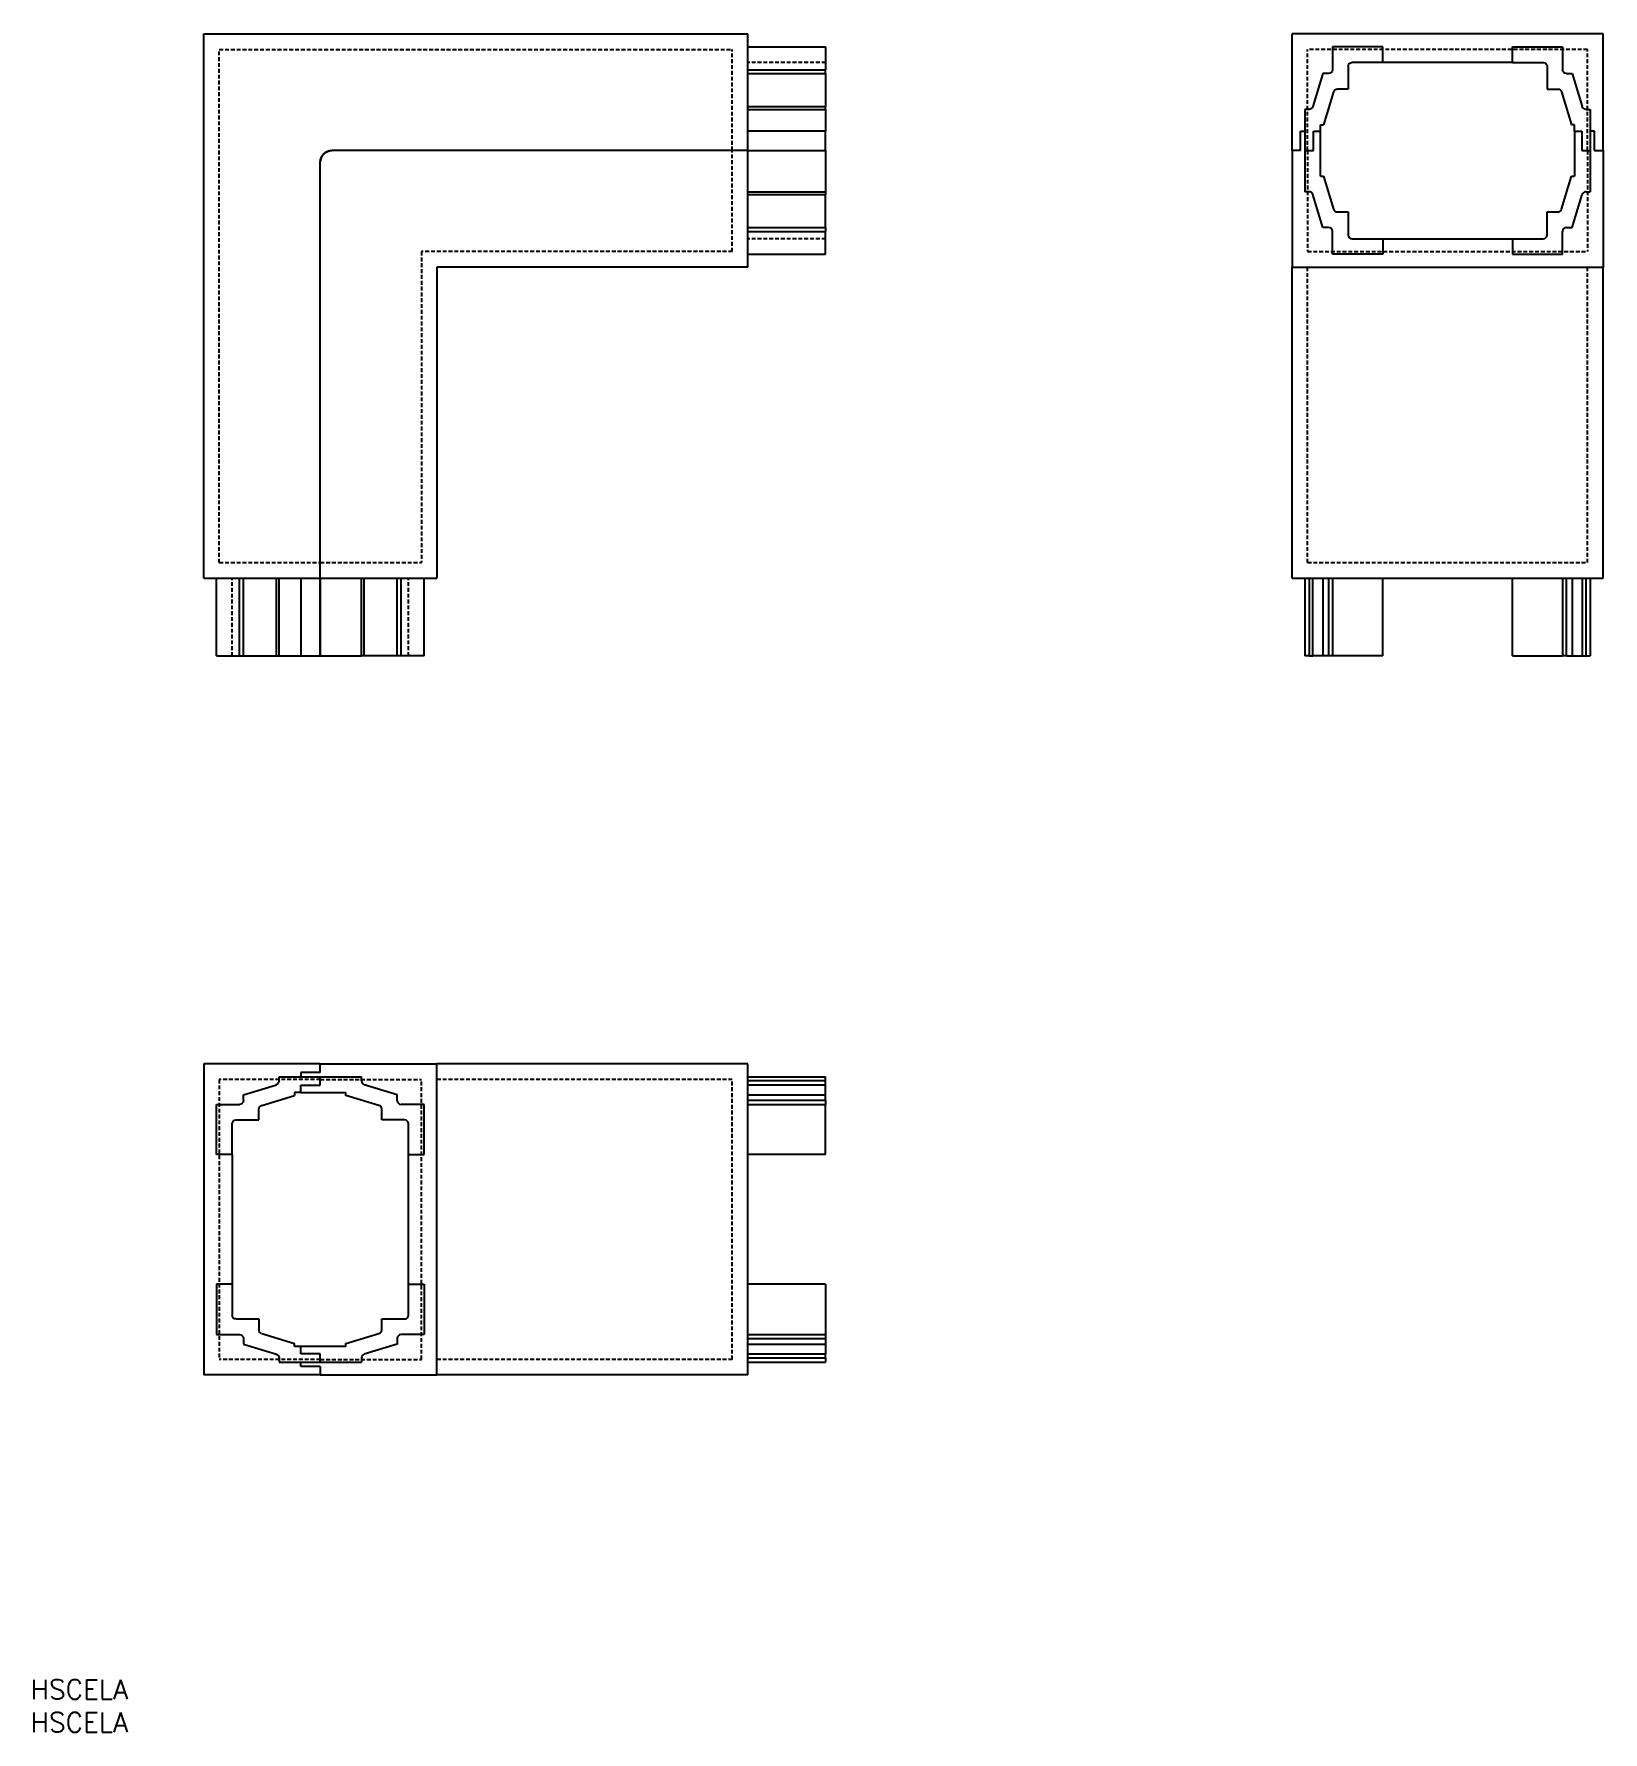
# Model space of a CAD drawing. Extents: x 33 to 235, y 22 to 240.
import ezdxf

# ---------------------------------------------------------------- set-up
doc = ezdxf.new("R2010")
doc.units = 0
doc.linetypes.add('DASHED', pattern=[0.75, 0.5, -0.25])
doc.layers.get('0').update_dxf_attribs({"linetype": 'CONTINUOUS'})
doc.styles.get("Standard").update_dxf_attribs({"font": 'txt.shx', "bigfont": 'extfont2.shx'})

msp = doc.modelspace()

# ---------------------------------------------------------------- linework, layer by layer
at = {"color": 7, "linetype": 'CONTINUOUS'}
for p, q in [((54.97, 170.09), (54.97, 240.09)), ((54.97, 240.09), (124.97, 240.09)), ((124.97, 225.09), (124.97, 240.09)), ((124.97, 238.43), (134.97, 238.43)), ((134.97, 238.43), (134.97, 235.49)), ((234.97, 240.09), (194.97, 240.09)), ((194.97, 227.59), (194.97, 240.09)), ((200.17, 238.43), (200.17, 235.49)), ((206.63, 238.43), (200.17, 238.43)), ((206.63, 236.43), (206.63, 238.43)), ((223.31, 236.43), (223.31, 238.43)), ((223.31, 238.43), (229.77, 238.43)), ((229.77, 238.43), (229.77, 235.49)), ((234.97, 227.59), (234.97, 240.09)), ((202.17, 235.93), (202.17, 232.99)), ((206.63, 236.43), (202.67, 236.43)), ((223.31, 236.43), (206.63, 236.43)), ((223.31, 236.43), (227.27, 236.43)), ((227.77, 235.93), (227.77, 232.99)), ((124.97, 235.49), (134.97, 235.49)), ((124.97, 234.99), (134.97, 234.99)), ((134.97, 234.99), (134.97, 235.49)), ((134.97, 234.99), (134.97, 230.74)), ((198.92, 234.99), (197.64, 230.74)), ((199.67, 234.99), (198.92, 234.99)), ((230.27, 234.99), (231.02, 234.99)), ((231.02, 234.99), (232.3, 230.74)), ((200.3, 232.63), (199.02, 228.39)), ((202.17, 232.99), (200.78, 232.99)), ((227.77, 232.99), (229.17, 232.99)), ((229.64, 232.63), (230.93, 228.39)), ((124.97, 230.74), (134.97, 230.74)), ((124.97, 230.39), (134.97, 230.39)), ((134.97, 230.39), (134.97, 230.74)), ((134.97, 230.39), (134.97, 227.59)), ((196.63, 230.39), (196.63, 227.59)), ((197.16, 230.39), (196.63, 230.39)), ((232.78, 230.39), (233.31, 230.39)), ((233.31, 230.39), (233.31, 227.59)), ((134.97, 227.59), (124.97, 227.59)), ((134.97, 225.09), (134.97, 227.59)), ((196.05, 225.09), (196.05, 227.59)), ((196.05, 227.59), (196.63, 227.59)), ((197.71, 227.59), (198.63, 227.59)), ((197.71, 225.09), (197.71, 227.59)), ((197.71, 227.59), (198.63, 227.59)), ((198.63, 228.39), (199.02, 228.39)), ((198.63, 227.59), (198.63, 228.39)), ((198.63, 221.79), (198.63, 227.59)), ((231.31, 228.39), (230.93, 228.39)), ((231.31, 227.59), (231.31, 228.39)), ((231.31, 227.59), (231.31, 221.79)), ((231.31, 227.59), (232.23, 227.59)), ((231.31, 227.59), (232.23, 227.59)), ((232.23, 227.59), (232.23, 225.09)), ((233.89, 225.09), (233.89, 227.59)), ((124.97, 225.09), (71.47, 225.09)), ((124.97, 225.09), (71.47, 225.09)), ((124.97, 210.09), (124.97, 225.09)), ((124.97, 225.09), (134.97, 225.09)), ((124.97, 225.09), (134.97, 225.09)), ((134.97, 225.09), (134.97, 219.79)), ((194.97, 225.09), (194.97, 210.09)), ((196.63, 225.09), (196.63, 219.79)), ((196.63, 225.09), (197.71, 225.09)), ((232.23, 225.09), (233.31, 225.09)), ((233.31, 225.09), (233.31, 219.79)), ((234.97, 225.09), (234.97, 210.09)), ((69.97, 170.09), (69.97, 223.59)), ((69.97, 170.09), (69.97, 223.59)), ((198.63, 221.79), (199.02, 221.79)), ((199.02, 221.79), (200.3, 217.54)), ((229.64, 217.54), (230.93, 221.79)), ((230.93, 221.79), (231.31, 221.79)), ((124.97, 219.79), (134.97, 219.79)), ((124.97, 219.43), (134.97, 219.43)), ((134.97, 219.79), (134.97, 219.43)), ((134.97, 215.19), (134.97, 219.43)), ((197.16, 219.79), (196.63, 219.79)), ((198.92, 215.19), (197.64, 219.43)), ((231.02, 215.19), (232.3, 219.43)), ((232.78, 219.79), (233.31, 219.79)), ((200.78, 217.19), (202.17, 217.19)), ((202.17, 217.19), (202.17, 214.25)), ((227.77, 214.25), (227.77, 217.19)), ((227.77, 217.19), (229.17, 217.19)), ((124.97, 215.19), (134.97, 215.19)), ((124.97, 214.69), (134.97, 214.69)), ((134.97, 215.19), (134.97, 214.69)), ((134.97, 211.75), (134.97, 214.69)), ((199.67, 215.19), (198.92, 215.19)), ((200.17, 211.75), (200.17, 214.69)), ((229.77, 211.75), (229.77, 214.69)), ((230.27, 215.19), (231.02, 215.19)), ((202.67, 213.75), (206.63, 213.75)), ((206.63, 213.75), (206.63, 211.75)), ((206.63, 213.75), (223.31, 213.75)), ((223.31, 213.75), (223.31, 211.75)), ((223.31, 213.75), (227.27, 213.75)), ((124.97, 210.09), (84.97, 210.09)), ((84.97, 210.09), (84.97, 170.09)), ((124.97, 211.75), (134.97, 211.75)), ((194.97, 210.09), (234.97, 210.09)), ((194.97, 170.09), (194.97, 210.09)), ((206.63, 211.75), (200.17, 211.75)), ((223.31, 211.75), (229.77, 211.75)), ((234.97, 170.09), (234.97, 210.09)), ((54.97, 170.09), (69.97, 170.09)), ((56.63, 160.09), (56.63, 170.09)), ((59.57, 160.09), (59.57, 170.09)), ((60.07, 160.09), (60.07, 170.09)), ((64.32, 160.09), (64.32, 170.09)), ((64.67, 160.09), (64.67, 170.09)), ((67.47, 170.09), (67.47, 160.09)), ((69.97, 170.09), (84.97, 170.09)), ((69.97, 170.09), (69.97, 160.09)), ((69.97, 160.09), (69.97, 170.09)), ((75.27, 160.09), (75.27, 170.09)), ((75.63, 160.09), (75.63, 170.09)), ((79.87, 160.09), (79.87, 170.09)), ((80.37, 160.09), (80.37, 170.09)), ((83.31, 160.09), (83.31, 170.09)), ((194.97, 170.09), (234.97, 170.09)), ((196.63, 170.09), (196.63, 160.09)), ((197.16, 170.09), (197.16, 160.09)), ((197.64, 160.09), (197.64, 170.09)), ((198.92, 170.09), (198.92, 160.09)), ((199.67, 170.09), (199.67, 160.09)), ((200.17, 170.09), (200.17, 160.09)), ((206.63, 160.09), (206.63, 170.09)), ((223.31, 160.09), (223.31, 170.09)), ((229.77, 170.09), (229.77, 160.09)), ((230.27, 160.09), (230.27, 170.09)), ((231.02, 170.09), (231.02, 160.09)), ((232.3, 170.09), (232.3, 160.09)), ((232.78, 160.09), (232.78, 170.09)), ((233.31, 170.09), (233.31, 160.09)), ((56.63, 160.09), (59.57, 160.09)), ((59.57, 160.09), (60.07, 160.09)), ((60.07, 160.09), (64.32, 160.09)), ((64.32, 160.09), (64.67, 160.09)), ((64.67, 160.09), (67.47, 160.09)), ((67.47, 160.09), (69.97, 160.09)), ((69.97, 160.09), (75.27, 160.09)), ((75.63, 160.09), (75.27, 160.09)), ((79.87, 160.09), (75.63, 160.09)), ((80.37, 160.09), (79.87, 160.09)), ((83.31, 160.09), (80.37, 160.09)), ((197.16, 160.09), (196.63, 160.09)), ((197.16, 160.09), (197.64, 160.09)), ((198.92, 160.09), (197.64, 160.09)), ((199.67, 160.09), (198.92, 160.09)), ((200.17, 160.09), (199.67, 160.09)), ((206.63, 160.09), (200.17, 160.09)), ((223.31, 160.09), (229.77, 160.09)), ((230.27, 160.09), (229.77, 160.09)), ((230.27, 160.09), (231.02, 160.09)), ((231.02, 160.09), (232.3, 160.09)), ((232.3, 160.09), (232.78, 160.09)), ((232.78, 160.09), (233.31, 160.09)), ((54.97, 107.61), (54.97, 67.61)), ((67.47, 107.61), (54.97, 107.61)), ((69.97, 107.61), (84.97, 107.61)), ((84.97, 67.61), (84.97, 107.61)), ((124.97, 107.61), (84.97, 107.61)), ((124.97, 67.61), (124.97, 107.61)), ((60.07, 103.66), (64.32, 104.94)), ((64.67, 105.42), (64.67, 105.95)), ((64.67, 105.95), (67.47, 105.95)), ((69.97, 106.53), (67.47, 106.53)), ((67.47, 103.95), (67.47, 104.87)), ((67.47, 104.87), (69.97, 104.87)), ((67.47, 103.95), (67.47, 104.87)), ((69.97, 104.87), (69.97, 105.95)), ((69.97, 105.95), (75.27, 105.95)), ((75.27, 105.42), (75.27, 105.95)), ((79.87, 103.66), (75.63, 104.94)), ((124.97, 105.95), (134.97, 105.95)), ((134.97, 105.42), (124.97, 105.42)), ((124.97, 104.94), (134.97, 104.94)), ((134.97, 105.42), (134.97, 105.95)), ((134.97, 104.94), (134.97, 105.42)), ((134.97, 103.66), (134.97, 104.94)), ((60.07, 102.91), (60.07, 103.66)), ((62.43, 102.28), (66.67, 103.57)), ((67.47, 103.95), (66.67, 103.95)), ((66.67, 103.95), (66.67, 103.57)), ((67.47, 103.95), (73.27, 103.95)), ((73.27, 103.57), (73.27, 103.95)), ((77.52, 102.28), (73.27, 103.57)), ((79.87, 102.91), (79.87, 103.66)), ((124.97, 103.66), (134.97, 103.66)), ((134.97, 102.91), (124.97, 102.91)), ((134.97, 102.91), (134.97, 103.66)), ((134.97, 102.91), (134.97, 102.41)), ((56.63, 95.95), (56.63, 102.41)), ((56.63, 102.41), (59.57, 102.41)), ((62.07, 100.41), (62.07, 101.81)), ((77.87, 100.41), (77.87, 101.81)), ((83.31, 102.41), (80.37, 102.41)), ((83.31, 95.95), (83.31, 102.41)), ((124.97, 102.41), (134.97, 102.41)), ((134.97, 95.95), (134.97, 102.41)), ((58.63, 95.95), (58.63, 99.91)), ((59.13, 100.41), (62.07, 100.41)), ((80.81, 100.41), (77.87, 100.41)), ((81.31, 95.95), (81.31, 99.91)), ((58.63, 95.95), (56.63, 95.95)), ((58.63, 95.95), (58.63, 79.27)), ((81.31, 95.95), (83.31, 95.95)), ((81.31, 79.27), (81.31, 95.95)), ((134.97, 95.95), (124.97, 95.95)), ((56.63, 79.27), (56.63, 72.81)), ((58.63, 79.27), (56.63, 79.27)), ((58.63, 79.27), (58.63, 75.31)), ((81.31, 79.27), (83.31, 79.27)), ((81.31, 75.31), (81.31, 79.27)), ((83.31, 79.27), (83.31, 72.81)), ((134.97, 79.27), (124.97, 79.27)), ((134.97, 79.27), (134.97, 72.81)), ((59.13, 74.81), (62.07, 74.81)), ((62.07, 74.81), (62.07, 73.42)), ((77.87, 73.42), (77.87, 74.81)), ((77.87, 74.81), (80.81, 74.81)), ((56.63, 72.81), (59.57, 72.81)), ((60.07, 72.31), (60.07, 71.56)), ((62.43, 72.94), (66.67, 71.66)), ((73.27, 71.66), (77.52, 72.94)), ((79.87, 72.31), (79.87, 71.56)), ((83.31, 72.81), (80.37, 72.81)), ((124.97, 72.81), (134.97, 72.81)), ((124.97, 72.31), (134.97, 72.31)), ((134.97, 72.81), (134.97, 72.31)), ((134.97, 72.31), (134.97, 71.56)), ((60.07, 71.56), (64.32, 70.28)), ((66.67, 71.27), (66.67, 71.66)), ((67.47, 71.27), (66.67, 71.27)), ((67.47, 70.35), (67.47, 71.27)), ((73.27, 71.27), (67.47, 71.27)), ((67.47, 70.35), (67.47, 71.27)), ((69.97, 70.35), (67.47, 70.35)), ((69.97, 69.27), (69.97, 70.35)), ((73.27, 71.27), (73.27, 71.66)), ((79.87, 71.56), (75.63, 70.28)), ((124.97, 71.56), (134.97, 71.56)), ((134.97, 70.28), (124.97, 70.28)), ((134.97, 71.56), (134.97, 70.28)), ((134.97, 69.8), (134.97, 70.28)), ((64.67, 69.8), (64.67, 69.27)), ((64.67, 69.27), (67.47, 69.27)), ((67.47, 68.69), (67.47, 69.27)), ((69.97, 68.69), (67.47, 68.69)), ((69.97, 69.27), (75.27, 69.27)), ((75.27, 69.8), (75.27, 69.27)), ((124.97, 69.8), (134.97, 69.8)), ((124.97, 69.27), (134.97, 69.27)), ((134.97, 69.8), (134.97, 69.27)), ((67.47, 67.61), (54.97, 67.61)), ((69.97, 67.61), (84.97, 67.61)), ((124.97, 67.61), (84.97, 67.61))]:
    msp.add_line(p, q, dxfattribs=at)
at = {"color": 3, "linetype": 'DASHED'}
for p, q in [((56.97, 238.09), (122.97, 238.09)), ((56.97, 172.09), (56.97, 238.09)), ((122.97, 225.09), (122.97, 238.09)), ((232.97, 238.09), (196.97, 238.09)), ((196.97, 225.09), (196.97, 238.09)), ((232.97, 225.09), (232.97, 238.09)), ((134.97, 236.43), (124.97, 236.43)), ((122.97, 212.09), (122.97, 225.09)), ((196.97, 225.09), (196.97, 212.09)), ((232.97, 225.09), (232.97, 212.09)), ((122.97, 212.09), (82.97, 212.09)), ((82.97, 212.09), (82.97, 172.09)), ((134.97, 213.75), (124.97, 213.75)), ((196.97, 212.09), (232.97, 212.09)), ((196.97, 172.09), (196.97, 210.09)), ((232.97, 172.09), (232.97, 210.09)), ((56.97, 172.09), (69.97, 172.09)), ((69.97, 172.09), (82.97, 172.09)), ((196.97, 172.09), (232.97, 172.09)), ((58.63, 160.09), (58.63, 170.09)), ((81.31, 160.09), (81.31, 170.09)), ((56.97, 105.61), (56.97, 69.61)), ((69.97, 105.61), (56.97, 105.61)), ((69.97, 105.61), (82.97, 105.61)), ((82.97, 69.61), (82.97, 105.61)), ((122.97, 105.61), (84.97, 105.61)), ((122.97, 69.61), (122.97, 105.61)), ((69.97, 69.61), (56.97, 69.61)), ((69.97, 69.61), (82.97, 69.61)), ((122.97, 69.61), (84.97, 69.61))]:
    msp.add_line(p, q, dxfattribs=at)
at = {"color": 7}
for p, q in [((194.97, 225.09), (194.97, 227.59)), ((196.63, 227.59), (196.63, 225.09)), ((233.31, 227.59), (233.31, 225.09)), ((233.89, 227.59), (233.31, 227.59)), ((234.97, 225.09), (234.97, 227.59)), ((196.05, 225.09), (194.97, 225.09)), ((233.89, 225.09), (234.97, 225.09)), ((69.97, 107.61), (67.47, 107.61)), ((69.97, 106.53), (69.97, 107.61)), ((67.47, 106.53), (67.47, 105.95)), ((67.47, 105.95), (69.97, 105.95)), ((67.47, 69.27), (69.97, 69.27)), ((69.97, 68.69), (69.97, 67.61)), ((69.97, 67.61), (67.47, 67.61))]:
    msp.add_line(p, q, dxfattribs=at)
at = {"color": 7, "linetype": 'CONTINUOUS', "extrusion": (0, 0, -1)}
for centre, radius, start, end in [((-202.67, 235.93), 0.5, 0, 90), ((-227.27, 235.93), 0.5, 90, 180), ((-199.67, 235.49), 0.5, 180, 270), ((-230.27, 235.49), 0.5, 270, 0), ((-200.78, 232.49), 0.5, 16.8037, 90), ((-229.17, 232.49), 0.5, 90, 163.1963), ((-197.16, 230.89), 0.5, 196.8037, 270), ((-232.78, 230.89), 0.5, 270, 343.1963), ((-71.47, 223.59), 1.5, 0, 90), ((-64.17, 105.42), 0.5, 180, 253.1963), ((-59.57, 102.91), 0.5, 180, 270), ((-62.57, 101.81), 0.5, 0, 73.1963), ((-59.13, 99.91), 0.5, 0, 90), ((-59.13, 75.31), 0.5, 270, 0), ((-59.57, 72.31), 0.5, 90, 180), ((-62.57, 73.42), 0.5, 286.8037, 0), ((-64.17, 69.8), 0.5, 106.8037, 180)]:
    msp.add_arc(centre, radius, start, end, dxfattribs=at)
at = {"color": 7, "linetype": 'CONTINUOUS'}
for centre, radius, start, end in [((71.47, 223.59), 1.5, 90, 180), ((197.16, 219.29), 0.5, 16.8037, 90), ((232.78, 219.29), 0.5, 90, 163.1963), ((200.78, 217.69), 0.5, 196.8037, 270), ((229.17, 217.69), 0.5, 270, 343.1963), ((199.67, 214.69), 0.5, 0, 90), ((202.67, 214.25), 0.5, 180, 270), ((227.27, 214.25), 0.5, 270, 0), ((230.27, 214.69), 0.5, 90, 180), ((75.77, 105.42), 0.5, 180, 253.1963), ((80.37, 102.91), 0.5, 180, 270), ((77.37, 101.81), 0.5, 360, 73.1963), ((80.81, 99.91), 0.5, 0, 90), ((80.81, 75.31), 0.5, 270, 0), ((77.37, 73.42), 0.5, 286.8037, 0), ((80.37, 72.31), 0.5, 90, 180), ((75.77, 69.8), 0.5, 106.8037, 180)]:
    msp.add_arc(centre, radius, start, end, dxfattribs=at)

# ---------------------------------------------------------------- texts
for p in [(32.71, 25.92), (32.71, 21.69)]:
    msp.add_text('HSCELA', height=2.5, dxfattribs=at).set_placement(p)

doc.saveas('drawing.dxf')
